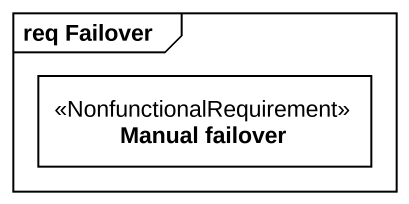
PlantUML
@startuml
mainframe req Failover
hide circle
hide empty members
class "Manual failover" as Manual_failover <<NonfunctionalRequirement>>
@enduml
